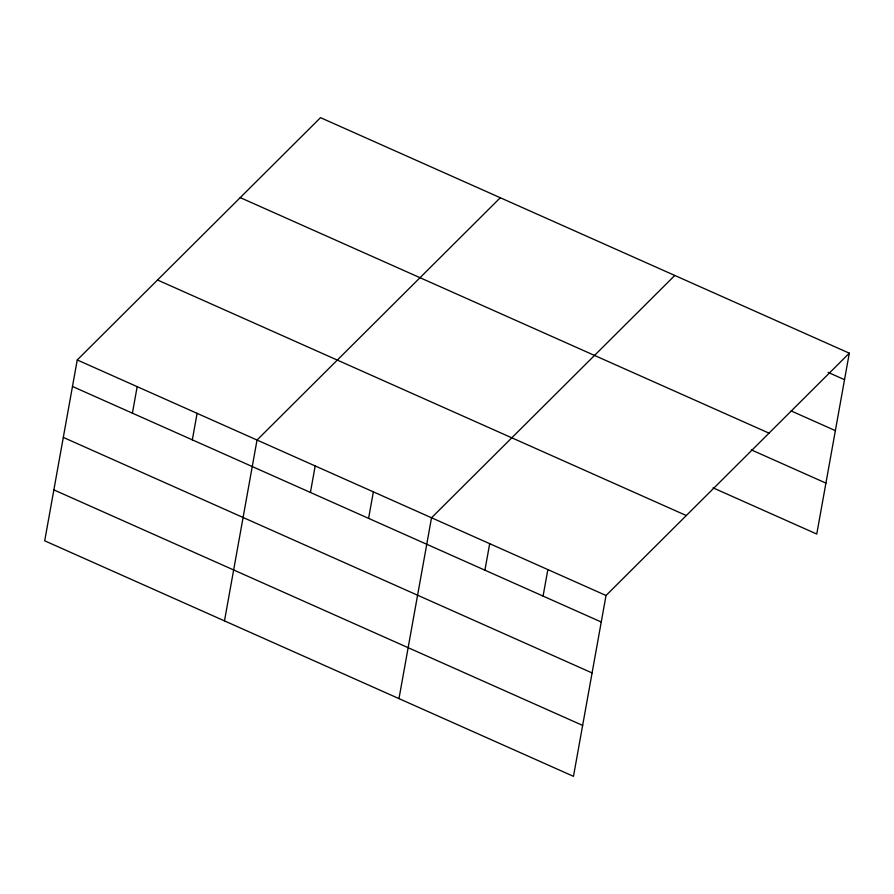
<?xml version="1.0" encoding="UTF-8"?>
<svg xmlns="http://www.w3.org/2000/svg" width="894" height="894" viewBox="0 0 894 894"><rect width="100%" height="100%" fill="white"/><g stroke="black" fill="none" stroke-linecap="round" stroke-linejoin="round"><path stroke-width="1.34" d="M77.242 359.958L44.7 540.814L573.479 776.338L606.02 595.493L849.3 353.186L320.521 117.662L77.242 359.958L606.02 595.493M132.401 413.162L137.173 386.655M192.333 439.848L197.093 413.341M224.483 620.894L257.025 440.038L500.305 197.742M310.419 492.449L315.191 465.953M368.585 518.364L373.357 491.856M398.981 698.616L431.523 517.771L674.802 275.464M484.917 570.182L489.688 543.675M543.083 596.086L547.854 569.579M849.3 353.186L816.758 534.042L713.077 487.856M828.09 372.373L844.528 379.693M791.112 410.916L835.365 430.629M240.24 197.619L769.019 433.154M751.318 449.872L825.922 483.106M157.523 280.001L686.301 515.536M72.47 386.465L601.249 622M63.306 437.401L592.085 672.936M53.864 489.878L582.642 725.414"/></g></svg>
